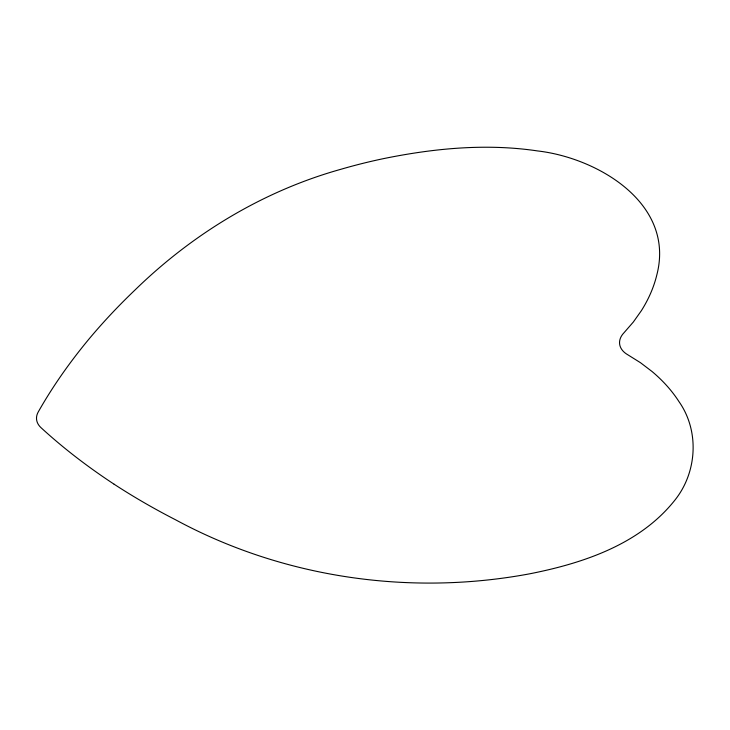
<?xml version="1.0" encoding="UTF-8"?>
<svg xmlns="http://www.w3.org/2000/svg" width="730" height="730" viewBox="0 0 730 730"><rect width="100%" height="100%" fill="white"/><g stroke="black" fill="none" stroke-linecap="round" stroke-linejoin="round"><path stroke-width="1.09" d="M114.117 484.218C88.321 467.264 63.692 448.512 40.953 427.625A26.618 17.328 -5.5 0 1 38.215 412.003C52.761 386.298 69.87 362.116 88.704 339.377A784.531 510.553 -5.5 0 1 135.196 289.819C192.656 233.855 263.129 191.059 340.554 169.378A394.83 256.942 -5.5 0 1 382.985 158.739C433.629 148.354 486.107 143.244 537.517 150.928C598.098 157.862 675.478 203.816 656.781 275.082A226.747 147.56 -5.5 0 1 641.351 310.706L633.339 322.021L623.977 332.78A26.618 17.328 -5.5 0 0 627.837 354.798L640.475 362.701L652.009 371.479A226.747 147.56 -5.5 0 1 678.973 401.609C699.595 430.946 697.177 472.164 675.004 499.995C639.909 544.388 583.197 563.259 529.615 573.826C409.776 596.218 282.966 577.895 175.547 519.778A784.531 510.553 -5.5 0 1 114.117 484.218"/></g></svg>
